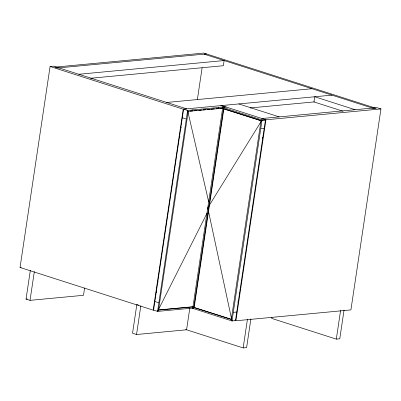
<?xml version="1.0" encoding="UTF-8"?>
<svg xmlns="http://www.w3.org/2000/svg" width="401" height="401" viewBox="0 0 401 401"><rect width="100%" height="100%" fill="white"/><g stroke="black" fill="none" stroke-linecap="round" stroke-linejoin="round"><path stroke-width="0.6" d="M331.968 95.132L183.227 109.187L153.187 310.158L20.05 267.462L50.085 66.486L53.539 66.16L186.676 108.856M84.606 287.968L83.508 295.301L30.03 300.354L26.035 299.071L30.331 270.359M30.03 300.354L34.321 271.642M138.551 305.066L136.841 304.519L132.551 333.231L136.54 334.509L140.831 305.798M192.931 308.063L157.568 311.402L153.573 310.123L183.608 109.147L187.603 110.43L224.981 106.897L220.986 105.618L220.901 106.19M156.596 291.156L156.51 291.733A1.484 0.917 -72.2 0 0 156.641 292.72M181.051 127.503L180.966 128.079A1.519 0.937 -72.2 0 1 181.087 127.759M157.568 311.402L187.603 110.43L188.199 111.508L158.505 310.184L157.568 311.402L207.147 212.976M192.821 110.32L192.911 109.744M197.397 99.378L202.119 67.774M218.7 107.874L218.786 107.298M189.768 308.404L186.57 329.782L136.54 334.509M255.011 118.766L223.868 108.781L194.179 307.457L192.736 308.359L222.771 107.383L226.219 107.057M261.903 120.375L261.988 119.799M232.014 320.955L262.048 119.979L265.497 119.653L235.462 320.63L232.014 320.955L192.736 308.359L194.179 307.457L231.678 319.482L193.793 307.492L223.487 108.816L222.771 107.383L262.048 119.979L207.753 207.868L232.014 320.955L231.297 319.522L260.986 120.841L262.048 119.979M237.983 302.184L238.074 301.607A1.519 1.153 84.6 0 1 237.943 301.893M239.357 292.996L239.272 293.567A1.519 1.153 84.6 0 0 239.237 293.231M262.444 138.53L262.53 137.954A1.484 1.128 84.6 0 0 262.49 137.192M380.95 108.927L265.943 119.794L235.903 320.77L350.915 309.903L380.95 108.927L376.955 107.648L261.948 118.516M185.693 329.502L243.156 347.928L247.447 319.216M250.896 318.89L246.605 347.602L243.156 347.928M271.923 317.196L271.743 318.419L336.314 339.126L339.762 338.8L344.053 310.093M336.314 339.126L340.604 310.419M206.455 53.924L57.518 67.995L54.857 67.142L203.793 53.072L376.208 108.365L373.907 108.581L204.154 54.14M78.832 74.275L224.129 60.546L223.357 65.714L90.531 78.265M166.706 102.456L311.998 88.726M187.072 110.861L187.457 110.826L187.157 110.285M190.244 111.127L192.736 110.892M194.585 110.716L197.051 110.486M198.901 110.31L201.362 110.08M203.212 109.904L205.678 109.668M207.523 109.493L209.989 109.262M211.222 109.147L214.299 108.856M216.149 108.681L218.615 108.445M219.858 108.33L222.355 108.095M222.796 108.235L187.753 111.363M223.868 108.781L223.487 108.816L261.372 120.806L255.602 118.957M250.134 107.959L314.359 101.889M262.344 120.516L265.412 120.225M261.141 128.556L264.209 128.265M20.05 267.462L21.198 267.352M26.035 299.071L27.283 298.956M153.573 310.123L153.954 310.088M193.282 306.715L158.059 310.043L193.102 306.915M233.683 312.304L236.75 312.013M355.106 109.714L314.72 96.761L313.948 101.929L343.045 111.262M238.811 103.934L279.196 116.886M221.563 105.563L265.943 119.794M50.085 66.486L183.227 109.187M182.32 117.764L185.874 118.902M235.016 320.484L235.462 320.63L235.101 319.913M154.861 301.512L158.41 302.65M183.608 109.147L183.904 109.689M187.603 110.43L208.695 201.898M179.869 136.691A1.519 0.937 -72.2 0 1 179.768 136.119L179.683 136.691A1.484 0.917 -72.2 0 0 179.703 137.398M157.974 282.169A1.484 0.917 -72.2 0 1 158.119 281.813"/></g></svg>
